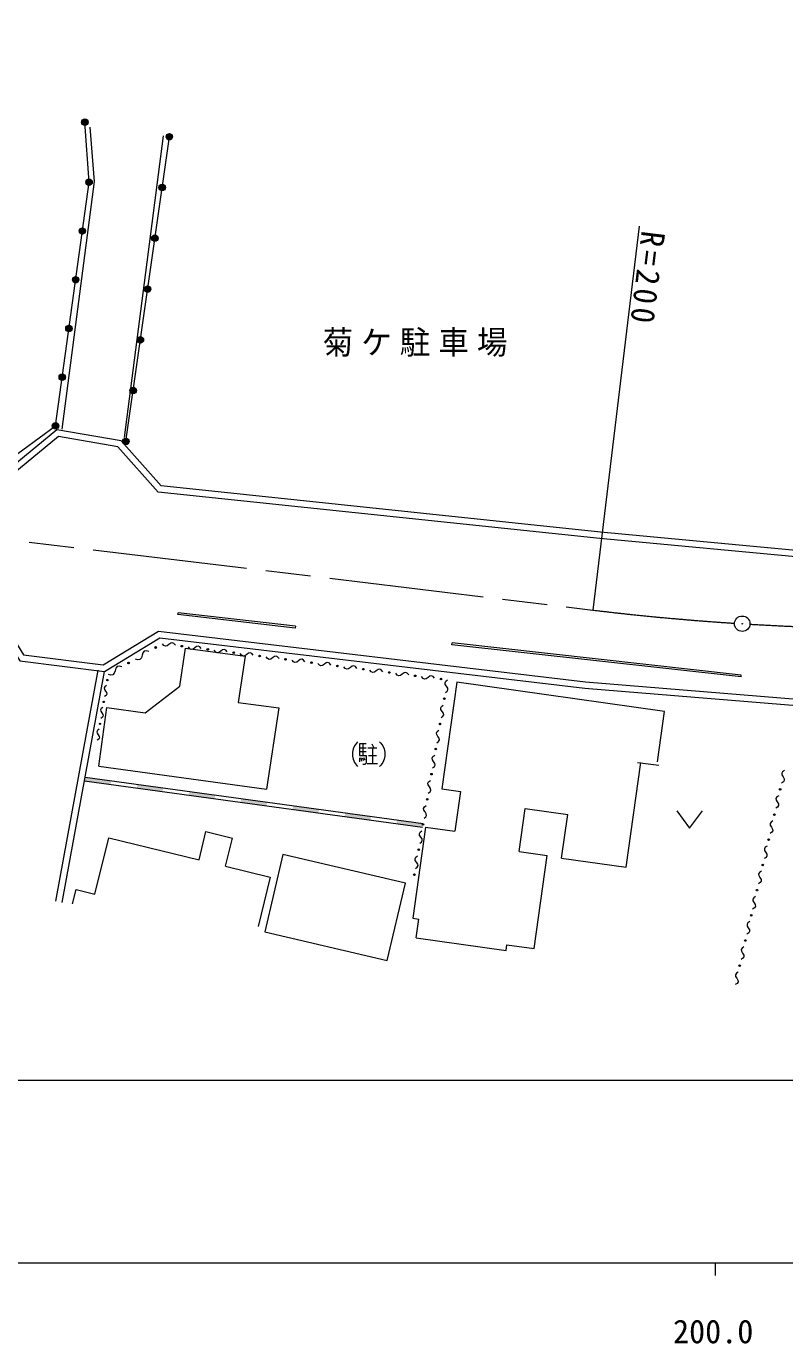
# Model space of a CAD drawing. Units: millimetres, scale not verified. Extents: x 40000 to 680000, y 20000 to 380000.
# Drawn here: x 214537 to 273391, y 198715 to 300950 of the extents above; entities that cross this region are included whole.
import ezdxf
from ezdxf.enums import TextEntityAlignment as Align

# ---------------------------------------------------------------- set-up
doc = ezdxf.new("R2010")
doc.units = ezdxf.units.MM
doc.header["$LTSCALE"] = 1000
doc.linetypes.add('CHAIN', pattern=[18.5, 12, -1.5, 3.5, -1.5])
for name, color, linetype, lineweight in [('M-BGD', 7, 'Continuous', 13), ('M-BMK', 2, 'CHAIN', 13), ('M-BMK-SRVR', 3, 'Continuous', 13), ('M-STR-HTXT', 7, 'Continuous', 13), ('M-TTL-BAND', 7, 'Continuous', 13)]:
    doc.layers.add(name, color=color, linetype=linetype, lineweight=lineweight)
doc.styles.add('ＭＳ ゴシック', font='')
doc.styles.get('ＭＳ ゴシック').set_extended_font_data('MS Gothic')

msp = doc.modelspace()

# ---------------------------------------------------------------- hatches: boundary and pattern name
at = {"layer": 'M-BGD'}
for points in [[(219061, 242382), (221079, 242105), (221120, 242402), (219102, 242679)], [(223097, 241828), (225114, 241552), (225155, 241849), (223137, 242126)], [(227132, 241275), (229150, 240999), (229190, 241296), (227173, 241572)], [(231167, 240722), (233185, 240446), (233226, 240743), (231208, 241019)], [(235203, 240169), (237220, 239892), (237261, 240190), (235243, 240466)], [(239238, 239616), (241256, 239339), (241297, 239636), (239279, 239913)], [(243273, 239063), (245291, 238786), (245332, 239083), (243314, 239360)]]:
    msp.add_hatch(color=256, dxfattribs=at).paths.add_polyline_path(points)

# ---------------------------------------------------------------- linework, layer by layer
for p, q in [((219404, 288851), (219075, 293515)), ((225150, 292443), (222119, 269043)), ((222263, 268738), (225637, 292383)), ((216802, 269937), (219404, 288851)), ((213006, 267162), (216802, 269937)), ((226307, 255295), (226324, 255444)), ((235405, 254250), (226307, 255295)), ((235422, 254399), (226324, 255444)), ((235422, 254399), (235405, 254250)), ((247571, 252954), (247587, 253103)), ((270007, 250458), (247571, 252954)), ((270024, 250607), (247587, 253103)), ((216827, 233043), (220114, 250972)), ((217319, 232953), (220606, 250882)), ((270007, 250458), (270024, 250607)), ((263517, 243870), (264065, 247779)), ((240401, 244968), (240901, 244968)), ((240401, 244668), (240901, 244668)), ((240651, 245268), (240651, 244368)), ((241051, 244968), (241751, 244968)), ((241101, 244368), (241701, 244368)), ((241351, 245268), (241501, 244968)), ((241401, 244968), (241401, 243718)), ((220153, 243542), (233189, 241755)), ((240401, 244168), (240401, 243868)), ((240501, 244168), (240551, 243918)), ((240601, 244168), (240701, 243968)), ((240701, 244218), (240801, 244018)), ((241801, 243718), (241001, 243718)), ((261099, 235682), (262240, 243820)), ((261963, 243830), (263616, 243598)), ((219061, 242382), (245291, 238786)), ((219102, 242679), (245332, 239083)), ((246778, 241763), (248229, 241559)), ((248229, 241559), (247798, 238484)), ((252792, 236909), (253260, 240249)), ((253260, 240249), (256553, 239787)), ((256076, 236386), (256553, 239787)), ((227946, 236274), (228476, 238452)), ((228476, 238452), (230534, 237951)), ((245516, 238804), (244523, 231725)), ((245516, 238804), (247798, 238484)), ((219861, 233592), (220931, 237983)), ((220931, 237983), (227946, 236274)), ((230003, 235773), (230534, 237951)), ((252792, 236909), (254954, 236606)), ((253940, 229375), (254954, 236606)), ((256076, 236386), (261099, 235682)), ((218129, 232854), (218396, 233949)), ((218396, 233949), (219861, 233592)), ((244523, 231725), (245002, 231658)), ((244799, 230210), (245002, 231658)), ((244799, 230210), (251778, 229231)), ((251778, 229231), (251839, 229669)), ((251839, 229669), (253940, 229375))]:
    msp.add_line(p, q, dxfattribs=at)
for points in [[(563360, 311932), (547383, 307527), (473119, 293255), (346790, 268424), (319843, 262968), (308737, 260959), (300718, 259979), (290958, 259208), (275621, 259643), (259039, 261197), (224766, 264801), (221634, 268319), (217045, 269114), (213497, 266190), (183566, 270212), (170238, 272103), (158334, 274301), (146226, 277442), (132073, 281926), (123300, 285402), (115383, 288709), (78929, 304515)], [(563212, 312410), (547269, 308014), (473024, 293746), (346692, 268914), (319749, 263459), (308663, 261453), (300668, 260477), (290946, 259708), (275651, 260143), (259088, 261694), (225011, 265278), (221891, 268782), (216905, 269646), (213347, 266715), (183636, 270707), (170318, 272597), (158443, 274789), (146365, 277923), (132241, 282397), (123489, 285866), (115579, 289169), (79128, 304973)], [(74307, 293883), (111004, 277913), (126616, 271312), (130403, 269935), (149906, 264496), (160435, 262036), (173001, 259795), (183009, 258474), (212187, 254669), (214030, 251719), (220606, 250882), (224905, 253494), (257873, 249584), (274634, 248212), (287487, 247785), (297717, 248161), (309986, 249630), (322302, 251613), (376571, 262480), (398839, 266879), (487570, 284132), (549482, 296095), (561206, 298981), (566844, 300721)], [(74506, 294342), (111201, 278372), (126798, 271777), (130555, 270412), (150030, 264980), (160536, 262526), (173077, 260290), (183074, 258970), (212486, 255134), (214329, 252185), (220496, 251400), (224793, 254011), (257923, 250082), (274663, 248711), (287486, 248285), (297678, 248660)], [(217312, 269685), (219818, 288907), (219498, 293132)], [(220153, 243542), (220793, 248098), (223763, 247674), (226449, 249730), (226892, 252694), (231518, 252060), (230983, 248480), (234132, 248053), (233189, 241755)], [(226104, 252911), (225994, 253048), (225873, 253104), (225742, 253080), (225601, 252975), (225460, 252871), (225329, 252846), (225209, 252903), (225098, 253039)], [(228116, 252656), (228006, 252792), (227885, 252849), (227754, 252824), (227613, 252720), (227472, 252615), (227341, 252591), (227220, 252647), (227110, 252784)], [(230128, 252400), (230017, 252537), (229897, 252593), (229766, 252569), (229625, 252464), (229484, 252359), (229353, 252335), (229232, 252391), (229122, 252528)], [(224049, 252440), (223846, 252491), (223691, 252458), (223583, 252341), (223524, 252140), (223465, 251939), (223358, 251822), (223203, 251789), (223000, 251840)], [(232139, 252144), (232029, 252281), (231908, 252337), (231778, 252313), (231637, 252208), (231495, 252104), (231365, 252079), (231244, 252135), (231134, 252272)], [(234151, 251889), (234041, 252025), (233920, 252082), (233789, 252057), (233648, 251953), (233507, 251848), (233376, 251824), (233256, 251880), (233145, 252016)], [(236163, 251633), (236053, 251770), (235932, 251826), (235801, 251802), (235660, 251697), (235519, 251592), (235388, 251568), (235268, 251624), (235157, 251761)], [(238175, 251377), (238064, 251514), (237944, 251570), (237813, 251546), (237672, 251441), (237531, 251336), (237400, 251312), (237279, 251368), (237169, 251505)], [(221950, 251241), (221747, 251292), (221592, 251259), (221485, 251142), (221426, 250941), (221366, 250740), (221259, 250623), (221104, 250590), (220901, 250641)], [(240187, 251122), (240076, 251258), (239956, 251315), (239825, 251290), (239684, 251186), (239543, 251081), (239412, 251057), (239291, 251113), (239181, 251249)], [(242198, 250866), (242088, 251003), (241967, 251059), (241837, 251035), (241696, 250930), (241554, 250825), (241424, 250801), (241303, 250857), (241193, 250994)], [(244210, 250610), (244100, 250747), (243979, 250803), (243848, 250779), (243707, 250674), (243566, 250569), (243435, 250545), (243315, 250601), (243204, 250738)], [(246222, 250355), (246112, 250491), (245991, 250547), (245860, 250523), (245719, 250418), (245578, 250314), (245447, 250290), (245327, 250346), (245216, 250482)], [(220758, 249791), (220638, 249702), (220586, 249602), (220602, 249490), (220686, 249366), (220770, 249243), (220786, 249131), (220734, 249030), (220615, 248941)], [(264065, 247779), (247939, 250040), (246778, 241763)], [(247062, 249251), (247200, 249353), (247260, 249469), (247241, 249597), (247145, 249739), (247049, 249881), (247030, 250009), (247090, 250125), (247228, 250227)], [(220471, 248091), (220352, 248002), (220300, 247902), (220316, 247790), (220400, 247666), (220484, 247543), (220500, 247431), (220448, 247331), (220328, 247242)], [(246730, 247300), (246868, 247402), (246928, 247518), (246909, 247646), (246813, 247788), (246717, 247930), (246698, 248058), (246758, 248174), (246896, 248276)], [(220185, 246392), (220065, 246303), (220013, 246202), (220030, 246090), (220114, 245967), (220198, 245843), (220214, 245731), (220162, 245631), (220042, 245542)], [(240251, 245418), (240151, 245318), (240001, 245118), (239901, 244868), (239851, 244618), (239851, 244318), (239901, 244068), (240001, 243818), (240151, 243618), (240251, 243518)], [(241951, 245418), (242051, 245318), (242201, 245118), (242301, 244868), (242351, 244618), (242351, 244318), (242301, 244068), (242201, 243818), (242051, 243618), (241951, 243518)], [(246398, 245349), (246536, 245451), (246596, 245567), (246577, 245695), (246481, 245837), (246385, 245979), (246366, 246107), (246426, 246223), (246564, 246325)], [(240901, 245268), (240401, 245268), (240401, 244368), (240901, 244368), (240901, 243768), (240801, 243668), (240651, 243668)], [(246066, 243398), (246204, 243500), (246264, 243616), (246245, 243744), (246149, 243886), (246053, 244028), (246035, 244156), (246094, 244272), (246232, 244374)], [(245734, 241447), (245872, 241549), (245932, 241665), (245913, 241793), (245817, 241935), (245721, 242077), (245703, 242205), (245762, 242321), (245900, 242423)], [(273375, 243197), (273230, 243102), (273163, 242989), (273174, 242857), (273263, 242708), (273353, 242559), (273364, 242428), (273296, 242315), (273151, 242220)], [(245402, 239496), (245540, 239598), (245600, 239714), (245581, 239842), (245485, 239984), (245389, 240126), (245371, 240254), (245430, 240370), (245568, 240472)], [(272927, 241242), (272782, 241147), (272714, 241034), (272725, 240903), (272815, 240754), (272904, 240604), (272915, 240473), (272848, 240360), (272703, 240265)], [(265018, 240070), (266018, 238710), (267018, 240070)], [(272478, 239287), (272333, 239192), (272266, 239079), (272277, 238948), (272366, 238799), (272455, 238650), (272466, 238518), (272399, 238405), (272254, 238310)], [(245070, 237545), (245208, 237647), (245268, 237763), (245250, 237891), (245153, 238033), (245057, 238175), (245039, 238303), (245098, 238419), (245236, 238521)], [(272030, 237332), (271884, 237237), (271817, 237124), (271828, 236993), (271918, 236844), (272007, 236695), (272018, 236564), (271951, 236450), (271805, 236355)], [(244738, 235594), (244876, 235696), (244936, 235812), (244918, 235940), (244821, 236082), (244725, 236224), (244707, 236352), (244766, 236468), (244904, 236570)], [(230003, 235773), (233470, 234928), (232537, 231097)], [(271581, 235378), (271436, 235282), (271369, 235169), (271380, 235038), (271469, 234889), (271558, 234740), (271569, 234609), (271502, 234495), (271357, 234400)], [(271132, 233423), (270987, 233327), (270920, 233214), (270931, 233083), (271020, 232934), (271110, 232785), (271121, 232654), (271054, 232541), (270908, 232445)], [(270684, 231468), (270539, 231373), (270471, 231259), (270483, 231128), (270572, 230979), (270661, 230830), (270672, 230699), (270605, 230586), (270460, 230490)], [(270235, 229513), (270090, 229418), (270023, 229305), (270034, 229173), (270123, 229024), (270212, 228875), (270223, 228744), (270156, 228631), (270011, 228536)], [(269787, 227558), (269641, 227463), (269574, 227350), (269585, 227219), (269675, 227069), (269764, 226920), (269775, 226789), (269708, 226676), (269562, 226581)]]:
    msp.add_lwpolyline(points, dxfattribs=at)
msp.add_lwpolyline([(243954, 234449), (234455, 236679), (233048, 230685), (242547, 228455)], close=True, dxfattribs=at)
for centre, radius in [((219075, 293515), 250), ((219075, 293515), 220), ((219075, 293515), 190), ((219075, 293515), 160), ((219075, 293515), 130), ((219075, 293515), 100), ((219075, 293515), 70), ((219075, 293515), 40), ((219075, 293515), 10), ((225637, 292383), 250), ((225637, 292383), 220), ((225637, 292383), 190), ((225637, 292383), 160), ((225637, 292383), 130), ((225637, 292383), 100), ((225637, 292383), 70), ((225637, 292383), 40), ((225637, 292383), 10), ((219404, 288851), 250), ((219404, 288851), 220), ((219404, 288851), 190), ((219404, 288851), 160), ((219404, 288851), 130), ((219404, 288851), 100), ((219404, 288851), 70), ((219404, 288851), 40), ((219404, 288851), 10), ((225075, 288442), 250), ((225075, 288442), 220), ((225075, 288442), 190), ((225075, 288442), 160), ((225075, 288442), 130), ((225075, 288442), 100), ((225075, 288442), 70), ((225075, 288442), 40), ((225075, 288442), 10), ((218883, 285068), 250), ((218883, 285068), 220), ((218883, 285068), 190), ((218883, 285068), 160), ((218883, 285068), 130), ((218883, 285068), 100), ((218883, 285068), 70), ((218883, 285068), 40), ((218883, 285068), 10), ((224513, 284501), 250), ((224513, 284501), 220), ((224513, 284501), 190), ((224513, 284501), 160), ((224513, 284501), 130), ((224513, 284501), 100), ((224513, 284501), 70), ((224513, 284501), 40), ((224513, 284501), 10), ((218363, 281285), 250), ((218363, 281285), 220), ((218363, 281285), 190), ((218363, 281285), 160), ((218363, 281285), 130), ((218363, 281285), 100), ((218363, 281285), 70), ((218363, 281285), 40), ((218363, 281285), 10), ((223950, 280560), 250), ((223950, 280560), 220), ((223950, 280560), 190), ((223950, 280560), 160), ((223950, 280560), 130), ((223950, 280560), 100), ((223950, 280560), 70), ((223950, 280560), 40), ((223950, 280560), 10), ((217843, 277503), 250), ((217843, 277503), 220), ((217843, 277503), 190), ((217843, 277503), 160), ((217843, 277503), 130), ((217843, 277503), 100), ((217843, 277503), 70), ((217843, 277503), 40), ((217843, 277503), 10), ((223388, 276619), 250), ((223388, 276619), 220), ((223388, 276619), 190), ((223388, 276619), 160), ((223388, 276619), 130), ((223388, 276619), 100), ((223388, 276619), 70), ((223388, 276619), 40), ((223388, 276619), 10), ((217322, 273720), 250), ((217322, 273720), 220), ((217322, 273720), 190), ((217322, 273720), 160), ((217322, 273720), 130), ((217322, 273720), 100), ((217322, 273720), 70), ((217322, 273720), 40), ((217322, 273720), 10), ((222825, 272678), 250), ((222825, 272678), 220), ((222825, 272678), 190), ((222825, 272678), 160), ((222825, 272678), 130), ((222825, 272678), 100), ((222825, 272678), 70), ((222825, 272678), 40), ((222825, 272678), 10), ((216802, 269937), 250), ((216802, 269937), 250), ((216802, 269937), 220), ((216802, 269937), 220), ((216802, 269937), 190), ((216802, 269937), 190), ((216802, 269937), 160), ((216802, 269937), 160), ((216802, 269937), 130), ((216802, 269937), 130), ((216802, 269937), 100), ((216802, 269937), 100), ((216802, 269937), 70), ((216802, 269937), 70), ((216802, 269937), 40), ((216802, 269937), 40), ((216802, 269937), 10), ((216802, 269937), 10), ((222263, 268738), 250), ((222263, 268738), 220), ((222263, 268738), 190), ((222263, 268738), 160), ((222263, 268738), 130), ((222263, 268738), 100), ((222263, 268738), 70), ((222263, 268738), 40), ((222263, 268738), 10), ((224574, 252739), 72.5), ((224574, 252739), 48.3), ((224574, 252739), 24.2), ((224574, 252739), 2.4), ((226607, 252847), 60.8), ((226607, 252847), 40.6), ((226607, 252847), 20.3), ((226607, 252847), 2), ((228619, 252592), 60.8), ((228619, 252592), 40.6), ((228619, 252592), 20.3), ((228619, 252592), 2), ((222475, 251540), 72.5), ((222475, 251540), 48.3), ((222475, 251540), 24.2), ((222475, 251540), 2.4), ((230631, 252336), 60.8), ((230631, 252336), 40.6), ((230631, 252336), 20.3), ((230631, 252336), 2), ((232642, 252080), 60.8), ((232642, 252080), 40.6), ((232642, 252080), 20.3), ((232642, 252080), 2), ((234654, 251825), 60.8), ((234654, 251825), 40.6), ((234654, 251825), 20.3), ((234654, 251825), 2), ((236666, 251569), 60.8), ((236666, 251569), 40.6), ((236666, 251569), 20.3), ((236666, 251569), 2), ((238678, 251313), 60.8), ((238678, 251313), 40.6), ((238678, 251313), 20.3), ((238678, 251313), 2), ((240690, 251058), 60.8), ((240690, 251058), 40.6), ((240690, 251058), 20.3), ((240690, 251058), 2), ((242701, 250802), 60.8), ((242701, 250802), 40.6), ((242701, 250802), 20.3), ((242701, 250802), 2), ((244713, 250546), 60.8), ((244713, 250546), 40.6), ((244713, 250546), 20.3), ((244713, 250546), 2), ((220829, 250216), 51.7), ((220829, 250216), 34.5), ((220829, 250216), 17.2), ((220829, 250216), 1.7), ((246725, 250291), 60.8), ((246725, 250291), 40.6), ((246725, 250291), 20.3), ((246725, 250291), 2), ((220543, 248516), 51.7), ((220543, 248516), 34.5), ((220543, 248516), 17.2), ((220543, 248516), 1.7), ((246979, 248764), 59.4), ((246979, 248764), 39.6), ((246979, 248764), 19.8), ((246979, 248764), 2), ((220257, 246817), 51.7), ((220257, 246817), 34.5), ((220257, 246817), 17.2), ((220257, 246817), 1.7), ((246647, 246812), 59.4), ((246647, 246812), 39.6), ((246647, 246812), 19.8), ((246647, 246812), 2), ((246315, 244861), 59.4), ((246315, 244861), 39.6), ((246315, 244861), 19.8), ((246315, 244861), 2), ((245983, 242911), 59.4), ((245983, 242911), 39.6), ((245983, 242911), 19.8), ((245983, 242911), 2), ((273039, 241731), 60.2), ((273039, 241731), 40.1), ((273039, 241731), 20.1), ((273039, 241731), 2), ((245651, 240959), 59.4), ((245651, 240959), 39.6), ((245651, 240959), 19.8), ((245651, 240959), 2), ((272590, 239776), 60.2), ((272590, 239776), 40.1), ((272590, 239776), 20.1), ((272590, 239776), 2), ((245319, 239009), 59.4), ((245319, 239009), 39.6), ((245319, 239009), 19.8), ((245319, 239009), 2), ((272142, 237821), 60.2), ((272142, 237821), 40.1), ((272142, 237821), 20.1), ((272142, 237821), 2), ((244987, 237058), 59.4), ((244987, 237058), 39.6), ((244987, 237058), 19.8), ((244987, 237058), 2), ((244655, 235107), 59.4), ((244655, 235107), 39.6), ((271693, 235866), 60.2), ((271693, 235866), 40.1), ((271693, 235866), 20.1), ((271693, 235866), 2), ((244655, 235107), 19.8), ((244655, 235107), 2), ((271245, 233911), 60.2), ((271245, 233911), 40.1), ((271245, 233911), 20.1), ((271245, 233911), 2), ((270796, 231957), 60.2), ((270796, 231957), 40.1), ((270796, 231957), 20.1), ((270796, 231957), 2), ((270347, 230002), 60.2), ((270347, 230002), 40.1), ((270347, 230002), 20.1), ((270347, 230002), 2), ((269899, 228047), 60.2), ((269899, 228047), 40.1), ((269899, 228047), 20.1), ((269899, 228047), 2)]:
    msp.add_circle(centre, radius, dxfattribs=at)
at = {"layer": 'M-BMK'}
msp.add_line((182979, 264766), (258508, 255646), dxfattribs=at)
for start, end in [(266.62531, 281.06909), (263.11481, 266.27875)]:
    msp.add_arc((282484, 454203), 200000, start, end, dxfattribs=at)
at = {"layer": 'M-BMK-SRVR'}
for radius in [600, 24]:
    msp.add_circle((270099, 254587), radius, dxfattribs=at)
msp.add_arc((282484, 454203), 200000, 266.44922, 266.44958, dxfattribs=at)
at = {"layer": 'M-STR-HTXT'}
for p, q in [((262104, 285429), (258508, 255646)), ((74307, 219163), (566844, 219163))]:
    msp.add_line(p, q, dxfattribs=at)
at = {"layer": 'M-TTL-BAND'}
for p, q in [((40000, 205000), (579000, 205000)), ((268000, 205000), (268000, 204000))]:
    msp.add_line(p, q, dxfattribs=at)

# ---------------------------------------------------------------- texts
at = {"layer": 'M-BGD', "insert": (237537, 275304), "char_height": 1833, "attachment_point": 7, "style": 'ＭＳ ゴシック'}
msp.add_mtext('\\T1.26;\\W0.95;菊ケ駐車場', dxfattribs=at)
at = {"layer": 'M-STR-HTXT', "insert": (262274, 285151), "char_height": 1833, "attachment_point": 7, "rotation": 263, "style": 'ＭＳ ゴシック'}
msp.add_mtext('\\T1.26;\\W0.95;R=200', dxfattribs=at)
at = {"layer": 'M-TTL-BAND', "style": 'ＭＳ ゴシック'}
msp.add_text('200.0', height=1833, dxfattribs=at).set_placement((267844, 198195), align=Align.BOTTOM_CENTER)

doc.saveas('drawing.dxf')
